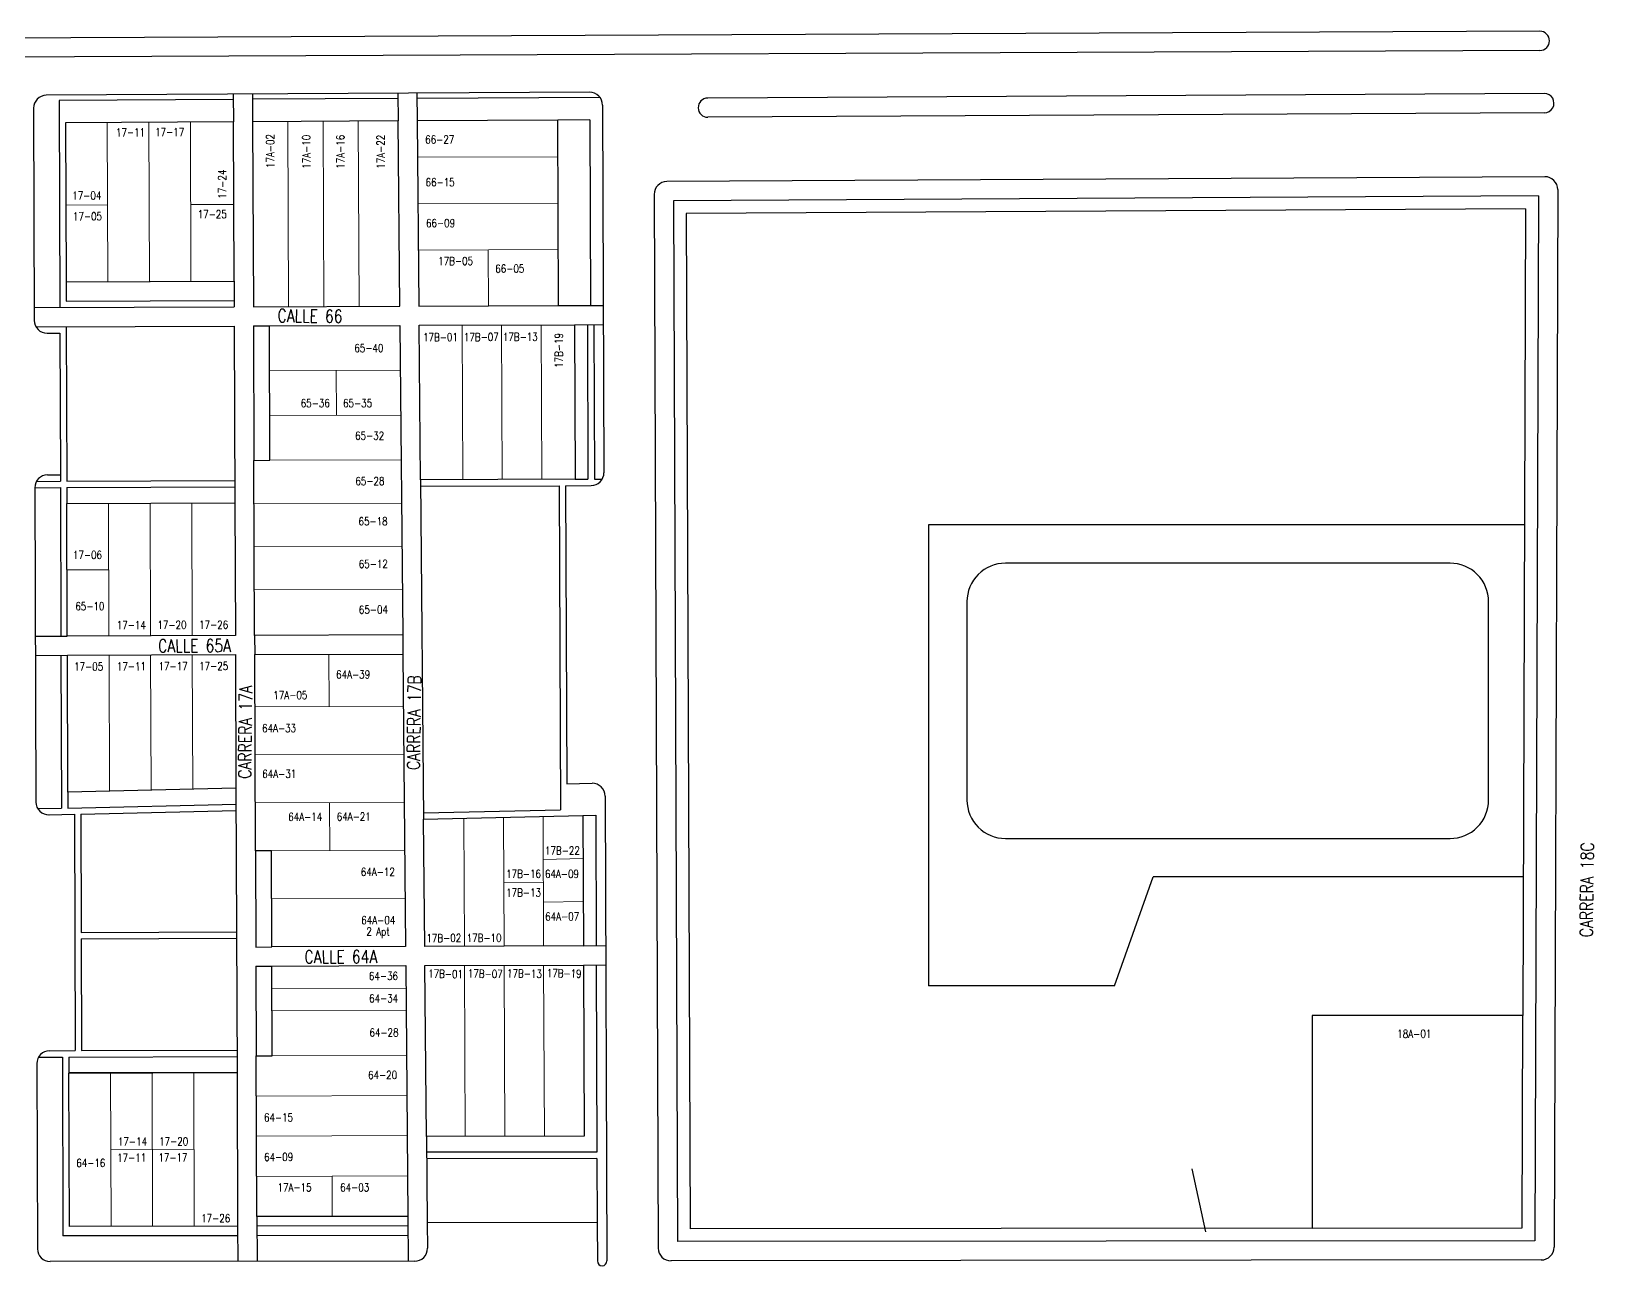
# Model space of a CAD drawing. Header units: millimetres. Extents: x 1022434 to 1024646, y 1272610 to 1274311.
# Drawn here: x 1023365 to 1023609, y 1273849.9 to 1274042.7 of the extents above; entities that cross this region are included whole.
import ezdxf

# ---------------------------------------------------------------- set-up
doc = ezdxf.new("R2010")
doc.units = ezdxf.units.MM
doc.header["$MEASUREMENT"] = 0
for name, color, linetype, lineweight in [('CAB_RG6', 19, 'Continuous', 30), ('NOMENCLATURA', 23, 'Continuous', 0), ('Planimetria_Varios', 251, 'Continuous', 0)]:
    doc.layers.add(name, color=color, linetype=linetype, lineweight=lineweight)
doc.layers.add('NOMEN', color=251, linetype='Continuous')
doc.layers.add('PLANIMETRIA', color=8, linetype='Continuous')
doc.styles.add('CALLE', font='simplex.shx', dxfattribs={"width": 0.8, "height": 2})
doc.styles.add('NOMEN', font='simplex.shx', dxfattribs={"width": 0.8, "height": 1.25})

msp = doc.modelspace()

# ---------------------------------------------------------------- linework, layer by layer
at = {"layer": 'CAB_RG6'}
msp.add_lwpolyline([(1023548.44, 1273855.17), (1023546.29, 1273865.01)], dxfattribs=at)
at = {"layer": 'PLANIMETRIA', "linetype": 'Continuous'}
for p, q in [((1023600.58, 1274042.7), (1023358.96, 1274041.64)), ((1023600.59, 1274039.7), (1023358.96, 1274038.64)), ((1023452.21, 1274033.16), (1023367.35, 1274032.69)), ((1023396.57, 1274032.05), (1023369.36, 1274031.9)), ((1023369.36, 1274031.9), (1023369.47, 1273999.56)), ((1023396.56, 1274032.85), (1023396.58, 1274028.55)), ((1023399.56, 1274032.87), (1023399.58, 1274028.57)), ((1023422.25, 1274032.19), (1023399.57, 1274032.07)), ((1023422.24, 1274032.99), (1023422.28, 1274028.69)), ((1023425.24, 1274033.01), (1023425.28, 1274028.71)), ((1023453.81, 1274032.36), (1023425.25, 1274032.21)), ((1023601.3, 1274032.98), (1023470.64, 1274032.26)), ((1023365.36, 1274030.68), (1023365.47, 1273997.54)), ((1023452.23, 1274028.86), (1023447.23, 1274028.83)), ((1023452.23, 1274028.86), (1023452.34, 1273999.88)), ((1023454.22, 1274031.16), (1023454.44, 1273973.74)), ((1023601.31, 1274029.98), (1023470.66, 1274029.26)), ((1023601.37, 1274019.98), (1023464.26, 1274019.22)), ((1023462.27, 1274017.21), (1023462.91, 1273852.64)), ((1023600.37, 1274016.97), (1023465.28, 1274016.23)), ((1023600.37, 1274016.97), (1023599.81, 1273853.79)), ((1023603.38, 1274017.97), (1023602.81, 1273852.79)), ((1023465.28, 1274016.23), (1023465.9, 1273853.65)), ((1023598.37, 1274014.96), (1023467.28, 1274014.24)), ((1023467.28, 1274014.24), (1023467.9, 1273855.65)), ((1023598.37, 1274014.96), (1023597.93, 1273888.97)), ((1023370.45, 1274003.56), (1023370.46, 1274000.56)), ((1023396.68, 1274003.66), (1023396.69, 1273999.66)), ((1023365.47, 1273999.54), (1023396.69, 1273999.66)), ((1023370.46, 1274000.56), (1023396.69, 1274000.66)), ((1023447.34, 1273999.86), (1023454.34, 1273999.89)), ((1023365.75, 1273996.54), (1023396.7, 1273996.66)), ((1023367.48, 1273995.55), (1023369.48, 1273995.56)), ((1023369.48, 1273995.56), (1023369.56, 1273973.42)), ((1023370.48, 1273996.56), (1023370.56, 1273972.42)), ((1023396.7, 1273996.66), (1023396.81, 1273969.02)), ((1023399.7, 1273996.68), (1023399.78, 1273975.68)), ((1023399.7, 1273996.68), (1023402.2, 1273996.68)), ((1023402.2, 1273996.68), (1023422.57, 1273996.76)), ((1023402.28, 1273975.69), (1023402.2, 1273996.68)), ((1023422.57, 1273996.76), (1023423.01, 1273948.43)), ((1023449.85, 1273996.87), (1023454.35, 1273996.89)), ((1023451.85, 1273996.88), (1023451.94, 1273972.73)), ((1023452.85, 1273996.88), (1023452.94, 1273972.74)), ((1023399.78, 1273975.68), (1023402.28, 1273975.69)), ((1023399.89, 1273948.34), (1023399.78, 1273975.68)), ((1023367.56, 1273973.41), (1023369.56, 1273973.42)), ((1023369.56, 1273973.42), (1023369.56, 1273972.42)), ((1023425.79, 1273972.63), (1023426.27, 1273919.64)), ((1023449.94, 1273972.73), (1023451.94, 1273972.73)), ((1023452.94, 1273972.74), (1023454.18, 1273972.74)), ((1023365.56, 1273971.4), (1023369.56, 1273971.42)), ((1023365.56, 1273971.4), (1023365.73, 1273922.31)), ((1023365.83, 1273972.4), (1023369.56, 1273972.42)), ((1023369.56, 1273971.42), (1023369.64, 1273948.22)), ((1023370.56, 1273972.42), (1023396.79, 1273972.52)), ((1023370.56, 1273971.42), (1023396.8, 1273971.52)), ((1023370.56, 1273971.42), (1023370.57, 1273968.92)), ((1023425.79, 1273971.63), (1023447.45, 1273971.72)), ((1023447.45, 1273971.72), (1023447.64, 1273921.12)), ((1023448.45, 1273971.72), (1023452.45, 1273971.74)), ((1023448.45, 1273971.72), (1023448.63, 1273925.15)), ((1023598.2, 1273965.62), (1023505.13, 1273965.62)), ((1023505.13, 1273965.62), (1023505.13, 1273893.62)), ((1023365.64, 1273948.21), (1023370.64, 1273948.23)), ((1023423.01, 1273948.43), (1023399.89, 1273948.34)), ((1023399.89, 1273948.34), (1023399.9, 1273945.34)), ((1023423.01, 1273948.43), (1023423.03, 1273945.43)), ((1023365.65, 1273945.21), (1023370.65, 1273945.23)), ((1023369.65, 1273945.22), (1023369.73, 1273921.36)), ((1023370.73, 1273923.88), (1023370.73, 1273921.38)), ((1023396.98, 1273924.48), (1023397.15, 1273880.07)), ((1023448.63, 1273925.15), (1023452.59, 1273925.24)), ((1023370.73, 1273921.38), (1023396.99, 1273921.98)), ((1023454.63, 1273923.24), (1023454.91, 1273850.64)), ((1023366.02, 1273921.28), (1023369.73, 1273921.36)), ((1023367.78, 1273920.32), (1023371.74, 1273920.41)), ((1023371.74, 1273920.41), (1023371.86, 1273883.49)), ((1023372.74, 1273920.43), (1023397.01, 1273920.98)), ((1023372.74, 1273920.43), (1023372.8, 1273901.95)), ((1023426.25, 1273920.64), (1023447.64, 1273921.12)), ((1023451.15, 1273920.2), (1023453.15, 1273920.25)), ((1023453.15, 1273920.25), (1023453.22, 1273899.87)), ((1023400.01, 1273914.67), (1023400.07, 1273899.67)), ((1023534.15, 1273893.62), (1023540.23, 1273910.62)), ((1023598.01, 1273910.62), (1023540.23, 1273910.62)), ((1023372.8, 1273901.95), (1023397.06, 1273902.05)), ((1023372.8, 1273900.95), (1023397.07, 1273901.05)), ((1023372.8, 1273900.95), (1023372.86, 1273883.49)), ((1023400.07, 1273899.67), (1023402.57, 1273899.68)), ((1023451.22, 1273899.86), (1023454.72, 1273899.88)), ((1023400.08, 1273896.67), (1023402.58, 1273896.68)), ((1023400.08, 1273896.67), (1023400.14, 1273882.67)), ((1023451.24, 1273896.86), (1023454.74, 1273896.88)), ((1023453.24, 1273896.87), (1023453.35, 1273867.63)), ((1023534.15, 1273893.62), (1023505.13, 1273893.62)), ((1023366.13, 1273882.45), (1023369.87, 1273882.47)), ((1023367.86, 1273883.47), (1023371.86, 1273883.49)), ((1023369.87, 1273882.47), (1023369.96, 1273854.54)), ((1023370.86, 1273882.47), (1023397.14, 1273882.57)), ((1023370.86, 1273882.47), (1023370.87, 1273879.97)), ((1023372.86, 1273883.49), (1023397.13, 1273883.57)), ((1023365.87, 1273881.46), (1023365.97, 1273852.53)), ((1023397.15, 1273880.07), (1023370.93, 1273880.04)), ((1023426.72, 1273870.1), (1023426.84, 1273856.61)), ((1023453.35, 1273867.63), (1023426.74, 1273867.61)), ((1023453.35, 1273866.63), (1023426.75, 1273866.61)), ((1023453.35, 1273866.63), (1023453.39, 1273856.63)), ((1023397.24, 1273856.07), (1023397.26, 1273850.57)), ((1023400.23, 1273857.58), (1023400.26, 1273850.58)), ((1023423.84, 1273856.1), (1023400.24, 1273856.08)), ((1023423.83, 1273857.6), (1023423.89, 1273850.6)), ((1023453.39, 1273856.63), (1023426.84, 1273856.61)), ((1023426.84, 1273856.61), (1023426.88, 1273852.62)), ((1023453.39, 1273856.63), (1023453.41, 1273850.63)), ((1023565.01, 1273855.75), (1023467.9, 1273855.65)), ((1023397.24, 1273854.57), (1023369.96, 1273854.54)), ((1023423.86, 1273854.6), (1023400.24, 1273854.58)), ((1023599.81, 1273853.79), (1023465.9, 1273853.65)), ((1023600.81, 1273850.79), (1023464.91, 1273850.65)), ((1023424.88, 1273850.6), (1023367.97, 1273850.54))]:
    msp.add_line(p, q, dxfattribs=at)
for points in [[(1023447.34, 1273999.86), (1023447.23, 1274028.83), (1023425.28, 1274028.71), (1023425.54, 1273999.78)], [(1023370.45, 1274003.56), (1023396.68, 1274003.66), (1023396.58, 1274028.55), (1023370.37, 1274028.41)], [(1023422.28, 1274028.69), (1023399.58, 1274028.57), (1023399.69, 1273999.68), (1023422.54, 1273999.76)], [(1023425.79, 1273972.63), (1023425.57, 1273996.78), (1023449.85, 1273996.87), (1023449.94, 1273972.73)], [(1023370.64, 1273948.23), (1023370.57, 1273968.92), (1023396.81, 1273969.02), (1023396.89, 1273948.33)], [(1023370.65, 1273945.23), (1023396.9, 1273945.33), (1023396.98, 1273924.48), (1023370.73, 1273923.88)], [(1023423.45, 1273899.76), (1023402.57, 1273899.68), (1023402.51, 1273914.68), (1023400.01, 1273914.67), (1023399.9, 1273945.34), (1023423.03, 1273945.43)], [(1023426.45, 1273899.77), (1023426.27, 1273919.64), (1023451.15, 1273920.2), (1023451.22, 1273899.86)], [(1023400.14, 1273882.67), (1023402.64, 1273882.68), (1023402.58, 1273896.68), (1023423.48, 1273896.76), (1023423.83, 1273857.6), (1023400.23, 1273857.58)], [(1023426.72, 1273870.1), (1023426.48, 1273896.77), (1023451.24, 1273896.86), (1023451.34, 1273870.13)], [(1023597.93, 1273888.97), (1023565.01, 1273888.97), (1023565.01, 1273855.75), (1023597.82, 1273855.79)], [(1023370.87, 1273879.97), (1023397.15, 1273880.07), (1023397.24, 1273856.07), (1023370.96, 1273856.04)]]:
    msp.add_lwpolyline(points, close=True, dxfattribs=at)
msp.add_lwpolyline([(1023586.58, 1273916.62, 0.414214), (1023592.58, 1273922.62), (1023592.58, 1273953.62, 0.414214), (1023586.58, 1273959.62), (1023517.13, 1273959.62, 0.414214), (1023511.13, 1273953.62), (1023511.13, 1273922.62, 0.414214), (1023517.13, 1273916.62)], format="xyb", close=True, dxfattribs=at)
for centre, radius, start, end in [((1023600.59, 1274041.2), 1.5, 270.2502, 90.2502), ((1023367.36, 1274030.69), 2, 90.3153, 180.1946), ((1023452.22, 1274031.16), 2, 0.2211, 90.3153), ((1023470.65, 1274030.76), 1.5, 90.3153, 270.3153), ((1023601.3, 1274031.48), 1.5, 270.3153, 90.3153), ((1023464.27, 1274017.22), 2, 90.3153, 180.2211), ((1023601.38, 1274017.98), 2, 359.8021, 90.3153), ((1023367.47, 1273997.55), 2, 180.1946, 270.2211), ((1023367.56, 1273971.41), 2, 90.2211, 180.1946), ((1023452.44, 1273973.74), 2, 270.2211, 0.2211), ((1023452.63, 1273923.24), 2, 0.2211, 91.2962), ((1023367.73, 1273922.31), 2, 180.1946, 271.2962), ((1023367.87, 1273881.47), 2, 90.2211, 180.1946), ((1023367.97, 1273852.54), 2, 180.1946, 270.0617), ((1023424.88, 1273852.6), 2, 270.0617, 0.5198), ((1023454.16, 1273850.64), 0.75, 180.2211, 0.2211), ((1023464.91, 1273852.65), 2, 180.2211, 270.0617), ((1023600.81, 1273852.79), 2, 270.0617, 359.8021)]:
    msp.add_arc(centre, radius, start, end, dxfattribs=at)
at = {"layer": 'Planimetria_Varios', "linetype": 'Continuous'}
for p, q in [((1023376.87, 1274028.44), (1023376.95, 1274003.59)), ((1023383.37, 1274028.48), (1023383.45, 1274003.61)), ((1023389.87, 1274028.51), (1023389.95, 1274003.64)), ((1023405.08, 1274028.6), (1023405.19, 1273999.7)), ((1023410.58, 1274028.63), (1023410.69, 1273999.72)), ((1023416.08, 1274028.66), (1023416.19, 1273999.74)), ((1023425.33, 1274023.02), (1023447.25, 1274023.11)), ((1023370.41, 1274015.56), (1023376.91, 1274015.59)), ((1023389.91, 1274015.64), (1023396.63, 1274015.66)), ((1023425.4, 1274015.77), (1023447.28, 1274015.86)), ((1023425.46, 1274008.52), (1023447.31, 1274008.61)), ((1023436.38, 1274008.57), (1023436.42, 1273999.82)), ((1023432.29, 1273996.8), (1023432.38, 1273972.66)), ((1023438.46, 1273996.82), (1023438.56, 1273972.68)), ((1023444.64, 1273996.85), (1023444.73, 1273972.71)), ((1023402.23, 1273989.69), (1023422.63, 1273989.76)), ((1023412.63, 1273989.73), (1023412.69, 1273982.73)), ((1023402.26, 1273982.69), (1023422.7, 1273982.76)), ((1023402.28, 1273975.69), (1023422.76, 1273975.76)), ((1023377.07, 1273968.94), (1023377.14, 1273948.25)), ((1023383.57, 1273968.97), (1023383.64, 1273948.28)), ((1023390.07, 1273968.99), (1023390.14, 1273948.3)), ((1023399.81, 1273968.93), (1023422.82, 1273969.01)), ((1023399.83, 1273962.18), (1023422.88, 1273962.26)), ((1023370.61, 1273958.57), (1023377.11, 1273958.6)), ((1023399.86, 1273955.43), (1023422.94, 1273955.51)), ((1023377.15, 1273945.25), (1023377.22, 1273924.03)), ((1023383.65, 1273945.28), (1023383.72, 1273924.18)), ((1023390.15, 1273945.3), (1023390.22, 1273924.32)), ((1023411.49, 1273945.38), (1023411.52, 1273937.21)), ((1023399.93, 1273937.17), (1023423.11, 1273937.26)), ((1023399.96, 1273929.67), (1023423.18, 1273929.76)), ((1023399.99, 1273922.17), (1023423.24, 1273922.26)), ((1023411.58, 1273922.21), (1023411.61, 1273914.71)), ((1023432.58, 1273919.78), (1023432.66, 1273899.79)), ((1023438.76, 1273919.92), (1023438.84, 1273899.82)), ((1023444.93, 1273920.06), (1023445.01, 1273899.84)), ((1023402.51, 1273914.68), (1023423.31, 1273914.76)), ((1023444.96, 1273913.36), (1023451.17, 1273913.5)), ((1023438.8, 1273909.69), (1023444.97, 1273909.72)), ((1023402.54, 1273907.18), (1023423.38, 1273907.26)), ((1023444.99, 1273906.66), (1023451.2, 1273906.8)), ((1023432.67, 1273896.79), (1023432.78, 1273870.11)), ((1023438.85, 1273896.82), (1023438.95, 1273870.12)), ((1023445.02, 1273896.84), (1023445.13, 1273870.12)), ((1023402.6, 1273893.18), (1023423.51, 1273893.26)), ((1023402.61, 1273889.68), (1023423.54, 1273889.76)), ((1023402.64, 1273882.68), (1023423.6, 1273882.76)), ((1023377.37, 1273880.05), (1023377.46, 1273856.05)), ((1023383.87, 1273880.06), (1023383.96, 1273856.06)), ((1023390.37, 1273880.07), (1023390.46, 1273856.07)), ((1023400.16, 1273876.39), (1023423.66, 1273876.48)), ((1023400.18, 1273870.12), (1023423.72, 1273870.21)), ((1023377.41, 1273868.03), (1023390.41, 1273868.08)), ((1023400.21, 1273863.84), (1023423.77, 1273863.93)), ((1023411.99, 1273863.89), (1023412.01, 1273857.59))]:
    msp.add_line(p, q, dxfattribs=at)

# ---------------------------------------------------------------- texts
at = {"layer": 'NOMEN', "linetype": 'Continuous', "style": 'NOMEN', "width": 0.8}
for s, rotation, p in [('17-11', 0.2211, (1023378.24, 1274026.27)), ('17-17', 0.2211, (1023384.36, 1274026.32)), ('17A-02', 90.2211, (1023402.97, 1274021.33)), ('17A-10', 90.2211, (1023408.6, 1274021.22)), ('17A-16', 90.2211, (1023413.92, 1274021.22)), ('17A-22', 90.2211, (1023420.21, 1274021.22)), ('66-27', 0.2211, (1023426.53, 1274025.16)), ('17-24', 90.2211, (1023395.46, 1274016.54)), ('66-15', 0.2211, (1023426.59, 1274018.48)), ('17-04', 0.2211, (1023371.41, 1274016.4)), ('17-05', 0.2211, (1023371.52, 1274013.16)), ('17-25', 0.2211, (1023391, 1274013.49)), ('66-09', 0.2211, (1023426.65, 1274012.1)), ('17B-05', 0.2211, (1023428.56, 1274006.17)), ('66-05', 0.2211, (1023437.47, 1274004.99)), ('17B-01', 0.2211, (1023426.19, 1273994.28)), ('17B-07', 0.2211, (1023432.57, 1273994.31)), ('17B-13', 0.2211, (1023438.66, 1273994.33)), ('17B-19', 90.2211, (1023448.02, 1273990.13)), ('65-40', 0.2211, (1023415.46, 1273992.58)), ('65-36', 0.2211, (1023407.09, 1273983.98)), ('65-35', 0.2211, (1023413.7, 1273983.98)), ('65-32', 0.2211, (1023415.58, 1273978.89)), ('65-28', 0.2211, (1023415.62, 1273971.81)), ('65-18', 0.2211, (1023416.12, 1273965.53)), ('17-06', 0.2211, (1023371.52, 1273960.28)), ('65-12', 0.2211, (1023416.15, 1273958.86)), ('65-10', 0.2211, (1023371.89, 1273952.26)), ('65-04', 0.2211, (1023416.17, 1273951.73)), ('17-14', 0.2211, (1023378.37, 1273949.32)), ('17-20', 0.2211, (1023384.71, 1273949.35)), ('17-26', 0.2211, (1023391.22, 1273949.37)), ('17-05', 0.2211, (1023371.7, 1273942.84)), ('17-11', 0.2211, (1023378.38, 1273942.87)), ('17-17', 0.2211, (1023384.89, 1273942.89)), ('17-25', 0.2211, (1023391.23, 1273942.92)), ('64A-39', 0.2211, (1023412.61, 1273941.6)), ('17A-05', 0.2211, (1023402.81, 1273938.38)), ('64A-33', 0.2211, (1023401.05, 1273933.21)), ('64A-31', 0.2211, (1023401.08, 1273926.08)), ('64A-14', 0.2211, (1023405.14, 1273919.37)), ('64A-21', 0.2211, (1023412.71, 1273919.4)), ('17B-22', 0.2211, (1023445.23, 1273914.1)), ('64A-12', 0.2211, (1023416.47, 1273910.77)), ('17B-16', 0.2211, (1023439.17, 1273910.47)), ('64A-09', 0.2211, (1023445.23, 1273910.45)), ('17B-13', 0.2211, (1023439.17, 1273907.53)), ('64A-04', 0.2211, (1023416.54, 1273903.23)), ('64A-07', 0.2211, (1023445.26, 1273903.81)), ('2 Apt', 0.2211, (1023417.34, 1273901.47)), ('17B-02', 0.2211, (1023426.71, 1273900.44)), ('17B-10', 0.2211, (1023433, 1273900.46)), ('64-36', 0.2211, (1023417.74, 1273894.51)), ('17B-01', 358.9669, (1023426.97, 1273894.9)), ('17B-07', 358.9669, (1023433.18, 1273894.92)), ('17B-13', 358.9669, (1023439.29, 1273894.94)), ('17B-19', 358.9669, (1023445.5, 1273894.97)), ('64-34', 0.2211, (1023417.77, 1273891.01)), ('64-28', 0.2211, (1023417.82, 1273885.69)), ('18A-01', 0.0617, (1023578.33, 1273885.49)), ('64-20', 0.2211, (1023417.6, 1273879.05)), ('64-15', 0.2211, (1023401.35, 1273872.41)), ('17-14', 0.0617, (1023378.54, 1273868.66)), ('17-20', 0.0617, (1023384.98, 1273868.68)), ('64-16', 0.0617, (1023372.04, 1273865.31)), ('17-11', 0.0617, (1023378.42, 1273866.14)), ('17-17', 0.0617, (1023384.86, 1273866.17)), ('64-09', 0.2211, (1023401.37, 1273866.24)), ('17A-15', 0.0617, (1023403.47, 1273861.5)), ('64-03', 0.2211, (1023413.25, 1273861.49)), ('17-26', 0.0617, (1023391.54, 1273856.68))]:
    msp.add_text(s, height=1.25, rotation=rotation, dxfattribs=at).set_placement(p)
at = {"layer": 'NOMENCLATURA', "linetype": 'Continuous', "style": 'CALLE', "width": 0.8}
for s, rotation, p in [('CALLE 66', 359.3254, (1023403.45, 1273997.29)), ('CALLE 65A', 0.2211, (1023384.82, 1273945.71)), ('CARRERA 17B', 89.3254, (1023425.69, 1273927.31)), ('CARRERA 17A', 89.3254, (1023399.34, 1273925.95)), ('CARRERA 18C', 89.3254, (1023608.84, 1273901.19)), ('CALLE 64A', 0.2211, (1023407.67, 1273897.13))]:
    msp.add_text(s, height=2, rotation=rotation, dxfattribs=at).set_placement(p)

doc.saveas('drawing.dxf')
